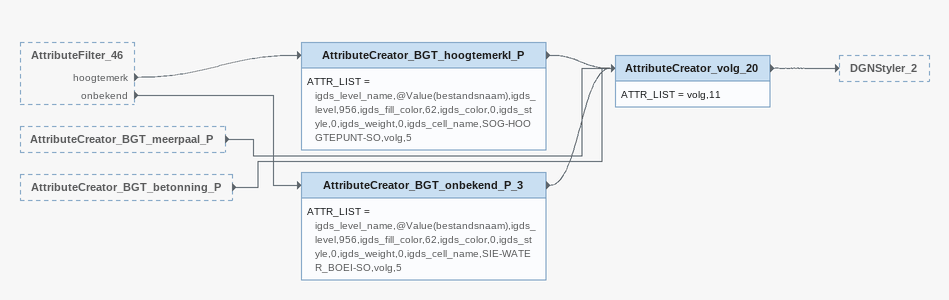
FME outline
AttributeFilter_46 [outside]
    hoogtemerk -> AttributeCreator_BGT_hoogtemerkl_P
    onbekend -> AttributeCreator_BGT_onbekend_P_3
AttributeCreator_BGT_meerpaal_P [outside]
    -> AttributeCreator_volg_20
AttributeCreator_BGT_betonning_P [outside]
    -> AttributeCreator_volg_20
AttributeCreator_BGT_hoogtemerkl_P
    ATTR_LIST = igds_level_name,@Value(bestandsnaam),igds_level,956,igds_fill_color,62,igds_color,0,igds_style,0,igds_weight,0,igds_cell_name,SOG-HOOGTEPUNT-SO,volg,5
    -> AttributeCreator_volg_20
AttributeCreator_BGT_onbekend_P_3
    ATTR_LIST = igds_level_name,@Value(bestandsnaam),igds_level,956,igds_fill_color,62,igds_color,0,igds_style,0,igds_weight,0,igds_cell_name,SIE-WATER_BOEI-SO,volg,5
    -> AttributeCreator_volg_20
AttributeCreator_volg_20
    ATTR_LIST = volg,11
    -> DGNStyler_2
